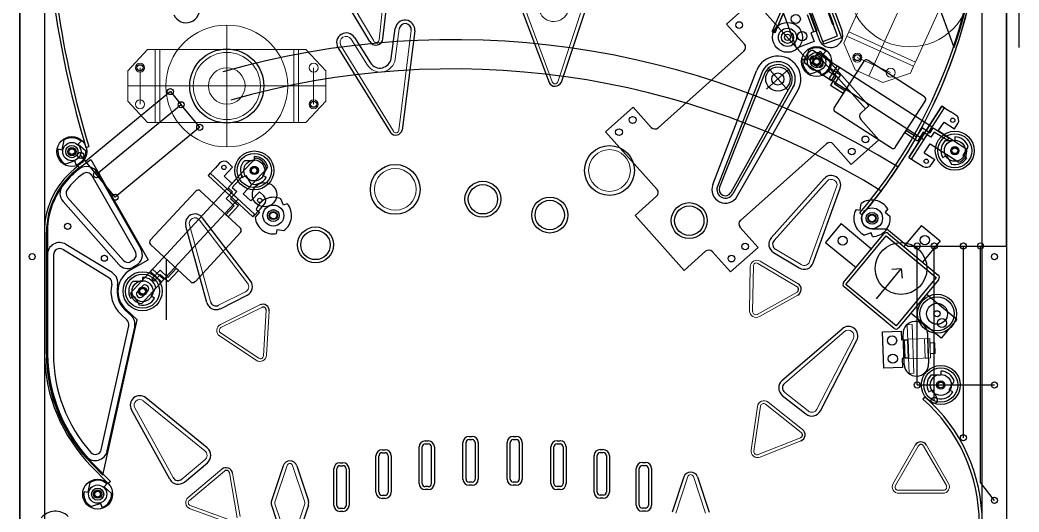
# Model space of a CAD drawing. Extents: x 0 to 20.5, y 0 to 46.
# Drawn here: x 0 to 20.5, y 15.76 to 25.85 of the extents above; entities that cross this region are included whole.
import ezdxf

# ---------------------------------------------------------------- set-up
doc = ezdxf.new("R2010")
doc.units = 0
doc.header["$LTSCALE"] = 4.25085
doc.header["$MEASUREMENT"] = 0
for name, color, linetype in [('1_250BIT_500DEP', 5, 'Continuous'), ('2_250BIT_250DEP', 3, 'Continuous'), ('3_250BIT_500TAB', 5, 'Continuous'), ('6_125BIT_500DEP', 5, 'Continuous'), ('8_250BIT_500OUTLINE', 5, 'Continuous'), ('Z0_BOTCOMP', 4, 'Continuous'), ('Z0_FLYWIRES', 47, 'Continuous'), ('Z0_RAMPS', 24, 'Continuous'), ('Z0_RUBBER', 2, 'Continuous'), ('Z0_SIDERAILS', 42, 'Continuous'), ('Z0_TOPCOMP', 6, 'Continuous'), ('Z0_WALLS', 42, 'Continuous'), ('Z0_WIREFORMS', 38, 'Continuous'), ('Z1_RAMPS_A', 24, 'Continuous'), ('Z1_RAMPS_B', 24, 'Continuous')]:
    doc.layers.add(name, color=color, linetype=linetype)

msp = doc.modelspace()

# ---------------------------------------------------------------- linework, layer by layer
at = {"layer": '1_250BIT_500DEP', "color": 5, "linetype": 'Continuous', "lineweight": 25}
for p, q in [((16.61, 26.329), (16.872, 25.627)), ((16.141, 26.155), (16.403, 25.452)), ((1.477, 22.661), (2.37, 21.099)), ((2.123, 20.922), (0.977, 22.215)), ((2.322, 20.928), (2.257, 20.886)), ((18.146, 18.788), (18.123, 19.413)), ((18.623, 19.432), (18.646, 18.807))]:
    msp.add_line(p, q, dxfattribs=at)
at = {"layer": '1_250BIT_500DEP', "color": 5, "linetype": 'Continuous', "lineweight": 5}
for p, q in [((15.478, 21.332), (16.564, 22.547)), ((16.206, 20.897), (16.76, 22.43)), ((4.67, 20.455), (3.682, 21.75)), ((3.91, 20.078), (3.477, 21.649)), ((15.506, 21.152), (16.034, 20.836)), ((4.077, 20.003), (4.629, 20.277)), ((15.69, 18.397), (16.924, 19.462)), ((16.356, 17.872), (17.104, 19.32)), ((15.694, 18.215), (16.177, 17.834)), ((3.144, 16.47), (2.356, 17.896)), ((3.794, 17.014), (2.531, 18.043)), ((3.323, 16.436), (3.795, 16.831))]:
    msp.add_line(p, q, dxfattribs=at)
for centre, radius in [((4.245, 24.5), 0.689), ((12.099, 22.767), 0.428), ((7.702, 22.379), 0.428), ((9.501, 22.177), 0.302), ((10.873, 21.853), 0.302), ((13.736, 21.738), 0.302), ((6.064, 21.24), 0.302)]:
    msp.add_circle(centre, radius, dxfattribs=at)
at = {"layer": '1_250BIT_500DEP', "color": 5, "linetype": 'Continuous', "lineweight": 25}
for centre, radius in [((15.555, 24.643), 0.25), ((5.019, 22.27), 0.25), ((9.501, 22.177), 0.302), ((10.873, 21.853), 0.302), ((13.736, 21.738), 0.302), ((6.064, 21.24), 0.302)]:
    msp.add_circle(centre, radius, dxfattribs=at)
for centre, radius, start, end in [((16.637, 25.539), 0.25, -159.5643, 20.4357), ((2.177, 21.5), 1.49, 126.3421, 144.2002), ((1.368, 22.599), 0.125, 29.7668, 126.3421), ((1.07, 22.298), 0.125, 144.2002, -138.4462), ((15.566, 21.253), 0.119, 138.207, -120.8373), ((2.217, 21.005), 0.125, -138.4462, -71.2869), ((2.262, 21.037), 0.125, -61.326, 29.7668), ((4.024, 20.109), 0.119, -164.5873, -63.6316), ((18.373, 19.422), 0.25, 2.1455, -177.8545), ((18.396, 18.798), 0.25, -177.8545, 2.1455), ((15.768, 18.308), 0.119, 130.7824, -128.2619), ((3.247, 16.527), 0.119, -151.0764, -50.1207)]:
    msp.add_arc(centre, radius, start, end, dxfattribs=at)
at = {"layer": '1_250BIT_500DEP', "color": 5, "linetype": 'Continuous', "lineweight": 5}
for centre, radius, start, end in [((16.651, 22.469), 0.117, -19.8819, 138.207), ((3.59, 21.68), 0.117, 37.3238, -164.5873), ((16.095, 20.938), 0.119, -120.8373, -19.8819), ((4.576, 20.383), 0.119, -63.6316, 37.3238), ((17, 19.373), 0.117, -27.3065, 130.7824), ((2.458, 17.952), 0.117, 50.8347, -151.0764), ((16.251, 17.927), 0.119, -128.2619, -27.3065), ((3.72, 16.922), 0.119, -50.1207, 50.8347)]:
    msp.add_arc(centre, radius, start, end, dxfattribs=at)
at = {"layer": '2_250BIT_250DEP', "color": 3, "linetype": 'Continuous', "lineweight": 25}
for p, q in [((10.142, 26.491), (10.858, 24.571)), ((11.754, 26.519), (11.106, 24.575)), ((7.178, 25.412), (6.791, 26.065)), ((7.45, 25.47), (7.533, 26.225)), ((7.616, 25.063), (7.701, 25.676)), ((8.102, 25.63), (7.844, 23.597)), ((6.864, 25.496), (7.194, 24.972)), ((6.526, 25.289), (7.601, 23.544)), ((1.585, 22.723), (2.479, 21.161)), ((15.419, 21.385), (16.505, 22.6)), ((16.28, 20.871), (16.834, 22.403)), ((2.03, 20.839), (0.883, 22.132)), ((4.733, 20.502), (3.745, 21.798)), ((3.834, 20.057), (3.401, 21.628)), ((1.891, 20.673), (0.943, 21.252)), ((0.563, 21.039), (0.563, 19.001)), ((15.465, 21.084), (15.994, 20.768)), ((2.386, 20.82), (2.313, 20.774)), ((4.112, 19.932), (4.664, 20.206)), ((2.16, 19.905), (2.279, 19.794)), ((1.79, 17.013), (2.354, 19.556)), ((15.639, 18.457), (16.872, 19.521)), ((16.426, 17.836), (17.174, 19.284)), ((3.844, 17.075), (2.581, 18.104)), ((15.645, 18.153), (16.129, 17.772)), ((3.074, 16.432), (2.286, 17.858)), ((9.217, 17.31), (9.28, 17.31)), ((10.122, 17.311), (10.184, 17.311)), ((7.431, 17.04), (7.493, 17.04)), ((8.192, 16.345), (8.192, 17.095)), ((8.317, 17.22), (8.38, 17.22)), ((8.505, 17.095), (8.505, 16.345)), ((9.092, 16.435), (9.092, 17.185)), ((9.405, 17.185), (9.405, 16.435)), ((9.997, 16.436), (9.997, 17.186)), ((10.309, 17.186), (10.309, 16.436)), ((10.897, 16.346), (10.897, 17.096)), ((11.022, 17.221), (11.084, 17.221)), ((11.209, 17.096), (11.209, 16.346)), ((11.909, 17.043), (11.971, 17.043)), ((7.306, 16.165), (7.306, 16.915)), ((7.618, 16.915), (7.618, 16.165)), ((11.784, 16.168), (11.784, 16.918)), ((12.096, 16.918), (12.096, 16.168)), ((3.374, 16.376), (3.846, 16.77)), ((5.401, 16.71), (5.16, 15.99)), ((5.679, 16.71), (5.919, 15.99)), ((6.442, 15.898), (6.442, 16.648)), ((6.567, 16.773), (6.629, 16.773)), ((6.754, 16.648), (6.754, 15.898)), ((12.648, 15.902), (12.648, 16.652)), ((12.773, 16.777), (12.836, 16.777)), ((12.961, 16.652), (12.961, 15.902)), ((13.625, 16.482), (13.384, 15.761)), ((13.903, 16.482), (14.143, 15.761)), ((8.38, 16.22), (8.317, 16.22)), ((9.28, 16.31), (9.217, 16.31)), ((10.184, 16.311), (10.122, 16.311)), ((11.084, 16.221), (11.022, 16.221)), ((7.493, 16.04), (7.431, 16.04)), ((11.971, 16.043), (11.909, 16.043)), ((5.16, 15.904), (5.401, 15.184)), ((5.919, 15.904), (5.679, 15.184)), ((6.629, 15.773), (6.567, 15.773)), ((12.836, 15.777), (12.773, 15.777))]:
    msp.add_line(p, q, dxfattribs=at)
at = {"layer": '2_250BIT_250DEP', "color": 3, "linetype": 'Continuous', "lineweight": 5}
for p, q in [((14.987, 20.794), (14.974, 19.89)), ((15.968, 20.444), (15.192, 20.908)), ((15.175, 19.77), (15.965, 20.21)), ((4.923, 20.009), (4.112, 19.607)), ((5.06, 18.977), (5.117, 19.879)), ((4.097, 19.374), (4.85, 18.873)), ((15.134, 17.927), (15.004, 17.032)), ((16.061, 17.453), (15.352, 18.013)), ((15.188, 16.887), (16.028, 17.222)), ((18.372, 17.131), (17.92, 16.348)), ((19.058, 16.348), (18.606, 17.131)), ((4.144, 16.639), (3.45, 16.059)), ((4.518, 15.668), (4.364, 16.558)), ((18.037, 16.145), (18.941, 16.146)), ((3.49, 15.829), (4.339, 15.518))]:
    msp.add_line(p, q, dxfattribs=at)
at = {"layer": '2_250BIT_250DEP', "color": 3, "linetype": 'Continuous', "lineweight": 25}
for centre, radius in [((4.245, 24.5), 0.76), ((12.099, 22.767), 0.511), ((7.702, 22.379), 0.511), ((9.501, 22.177), 0.369), ((10.873, 21.853), 0.369), ((13.736, 21.738), 0.369), ((6.064, 21.24), 0.369)]:
    msp.add_circle(centre, radius, dxfattribs=at)
for centre, radius, start, end in [((7.901, 25.649), 0.202, -5.2822, 172.08), ((8.09, 25.631), 0.012, -7.2375, -5.2822), ((6.697, 25.39), 0.198, 32.2835, -149.472), ((7.304, 25.486), 0.147, -149.3778, -6.2935), ((6.536, 25.295), 0.012, -149.4611, -148.3686), ((7.388, 25.099), 0.231, -146.8604, -8.7729), ((10.981, 24.633), 0.138, -152.3039, -25.5886), ((10.869, 24.575), 0.012, -159.5609, -152.401), ((11.095, 24.579), 0.012, -25.5886, -18.4298), ((7.709, 23.63), 0.138, -141.1116, -14.3963), ((7.832, 23.598), 0.012, -14.3963, -7.2375), ((7.611, 23.551), 0.012, -148.3686, -141.2087), ((2.177, 21.5), 1.615, 126.3421, 144.2002), ((1.368, 22.599), 0.25, 29.7668, 126.3421), ((16.651, 22.469), 0.195, -19.8819, 138.207), ((1.07, 22.298), 0.25, 144.2002, -138.4462), ((3.59, 21.68), 0.195, 37.3238, -164.5873), ((15.566, 21.253), 0.197, 138.207, -120.8373), ((0.813, 21.039), 0.25, 58.5503, 179.999), ((2.262, 21.037), 0.25, -60.2332, 29.7668), ((2.217, 21.005), 0.25, -138.4462, -67.2653), ((16.095, 20.938), 0.197, -120.8373, -19.8819), ((1.76, 20.459), 0.25, -12.6306, 58.5503), ((2.516, 20.29), 0.525, 167.3694, -132.7868), ((4.576, 20.383), 0.197, -63.6316, 37.3238), ((15.899, 20.328), 0.135, -60.8048, 59.0915), ((4.024, 20.109), 0.197, -164.5874, -63.6316), ((4.982, 19.888), 0.135, -3.5991, 116.2971), ((2.11, 19.61), 0.25, -12.4971, 47.2132), ((17, 19.373), 0.195, -27.3065, 130.7824), ((3.729, 19.001), 3.166, 180, -138.4656), ((15.768, 18.308), 0.197, 130.7824, -128.2619), ((2.458, 17.952), 0.195, 50.8347, -151.0764), ((16.251, 17.927), 0.197, -128.2619, -27.3065), ((15.978, 17.347), 0.135, -68.2294, 51.6669), ((9.217, 17.185), 0.125, 90, 180), ((9.28, 17.185), 0.125, 0, 90), ((10.122, 17.186), 0.125, 90, 180), ((10.184, 17.186), 0.125, 0, 90), ((3.72, 16.922), 0.197, -50.1207, 50.8347), ((7.431, 16.915), 0.125, 90, 180), ((7.493, 16.915), 0.125, 0, 90), ((8.317, 17.095), 0.125, 90, 180), ((8.38, 17.095), 0.125, 0, 90), ((11.022, 17.096), 0.125, 90, 180), ((11.084, 17.096), 0.125, 0, 90), ((11.909, 16.918), 0.125, 90, 180), ((11.971, 16.918), 0.125, 0, 90), ((18.489, 17.063), 0.135, 30.0548, 149.9511), ((1.546, 17.067), 0.25, -138.4656, -12.4971), ((4.23, 16.535), 0.135, 9.9118, 129.808), ((5.54, 16.664), 0.147, 18.4243, 161.5086), ((6.567, 16.648), 0.125, 90, 180), ((6.629, 16.648), 0.125, 0, 90), ((12.773, 16.652), 0.125, 90, 180), ((12.836, 16.652), 0.125, 0, 90), ((3.247, 16.527), 0.197, -151.0764, -50.1207), ((9.217, 16.435), 0.125, 180, -90), ((9.28, 16.435), 0.125, -90, 0), ((10.122, 16.436), 0.125, 180, -90), ((10.184, 16.436), 0.125, -90, 0), ((13.764, 16.435), 0.147, 18.4243, 161.5086), ((8.317, 16.345), 0.125, 180, -90), ((8.38, 16.345), 0.125, -90, 0), ((11.022, 16.346), 0.125, 180, -90), ((11.084, 16.346), 0.125, -90, 0), ((7.431, 16.165), 0.125, 180, -90), ((7.493, 16.165), 0.125, -90, 0), ((11.909, 16.168), 0.125, 180, -90), ((11.971, 16.168), 0.125, -90, 0), ((5.289, 15.947), 0.136, 161.5658, -161.5659), ((5.79, 15.947), 0.136, -18.4341, 18.4357), ((6.567, 15.898), 0.125, 180, -90), ((6.629, 15.898), 0.125, -90, 0), ((12.773, 15.902), 0.125, 180, -90), ((12.836, 15.902), 0.125, -90, 0)]:
    msp.add_arc(centre, radius, start, end, dxfattribs=at)
at = {"layer": '2_250BIT_250DEP', "color": 3, "linetype": 'Continuous', "lineweight": 5}
for centre, major_axis, start_param, end_param in [((15.123, 20.792), (-0.116, 0.069), 4.712389, 6.807358), ((15.109, 19.888), (-0.135, 0.002), 0, 2.094108), ((4.172, 19.486), (-0.121, -0.06), 4.712389, 6.807358), ((4.925, 18.986), (-0.075, -0.112), 0, 2.094108), ((15.268, 17.908), (-0.106, 0.084), 4.712389, 6.807358), ((15.138, 17.013), (-0.134, 0.019), 0, 2.094108), ((18.037, 16.28), (-0.068, -0.117), 4.712389, 6.807358), ((18.941, 16.281), (0, -0.135), 0, 2.094108), ((3.536, 15.956), (-0.104, -0.087), 4.712389, 6.807358)]:
    msp.add_ellipse(centre, major_axis=major_axis, ratio=1, start_param=start_param, end_param=end_param, dxfattribs=at)
at = {"layer": '3_250BIT_500TAB', "color": 5, "linetype": 'Continuous', "lineweight": 25}
for p, q in [((16.904, 20.468), (17.73, 21.465)), ((17.818, 21.474), (18.846, 20.622)), ((1.825, 20.566), (0.878, 21.146)), ((0.688, 21.039), (0.688, 19.001)), ((18.855, 20.534), (18.029, 19.537)), ((17.941, 19.528), (16.912, 20.38)), ((2.075, 19.813), (2.195, 19.702)), ((1.668, 17.04), (2.232, 19.583))]:
    msp.add_line(p, q, dxfattribs=at)
for centre, radius, start, end in [((17.778, 21.426), 0.0625, 50.3648, 140.3648), ((0.813, 21.039), 0.125, 58.5503, 179.999), ((1.76, 20.459), 0.125, -12.6306, 58.5503), ((18.806, 20.574), 0.0625, -39.6352, 50.3648), ((2.516, 20.29), 0.65, 167.3694, -132.7868), ((16.952, 20.428), 0.0625, 140.3648, -129.6352), ((2.11, 19.61), 0.125, -12.4971, 47.2132), ((17.98, 19.577), 0.0625, -129.6352, -39.6352), ((3.729, 19.001), 3.041, 180, -138.4656), ((1.546, 17.067), 0.125, -138.4656, -12.4971)]:
    msp.add_arc(centre, radius, start, end, dxfattribs=at)
at = {"layer": '6_125BIT_500DEP', "color": 5, "linetype": 'Continuous', "lineweight": 5}
for p, q in [((10.21, 26.52), (10.924, 24.584)), ((11.685, 26.545), (11.039, 24.586)), ((7.26, 25.423), (6.857, 26.104)), ((7.37, 25.447), (7.456, 26.234)), ((7.7, 25.053), (7.785, 25.674)), ((8.029, 25.642), (7.776, 23.595)), ((6.797, 25.46), (7.13, 24.93)), ((6.588, 25.331), (7.663, 23.571)), ((15.051, 20.809), (15.037, 19.872)), ((15.95, 20.381), (15.145, 20.862)), ((15.13, 19.816), (15.948, 20.273)), ((4.965, 19.959), (4.125, 19.544)), ((4.996, 18.964), (5.055, 19.899)), ((4.118, 19.435), (4.899, 18.916)), ((15.199, 17.934), (15.064, 17.006)), ((16.035, 17.393), (15.299, 17.974)), ((15.149, 16.939), (16.02, 17.286)), ((18.435, 17.114), (17.966, 16.302)), ((19.012, 16.302), (18.543, 17.114)), ((5.484, 16.716), (5.233, 15.966)), ((5.596, 16.716), (5.846, 15.966)), ((4.197, 16.601), (3.477, 16)), ((4.459, 15.641), (4.299, 16.564)), ((13.708, 16.488), (13.457, 15.737)), ((13.82, 16.488), (14.07, 15.737)), ((18.021, 16.208), (18.958, 16.209)), ((3.496, 15.894), (4.376, 15.571)), ((5.233, 15.928), (5.484, 15.178)), ((5.846, 15.928), (5.596, 15.178))]:
    msp.add_line(p, q, dxfattribs=at)
at = {"layer": '6_125BIT_500DEP', "color": 5, "linetype": 'Continuous', "lineweight": 25}
for p, q in [((9.217, 17.248), (9.28, 17.248)), ((10.122, 17.248), (10.184, 17.248)), ((8.255, 16.345), (8.255, 17.095)), ((8.317, 17.157), (8.38, 17.157)), ((8.442, 17.095), (8.442, 16.345)), ((9.155, 16.435), (9.155, 17.185)), ((9.342, 17.185), (9.342, 16.435)), ((10.059, 16.436), (10.059, 17.186)), ((10.247, 17.186), (10.247, 16.436)), ((10.959, 16.346), (10.959, 17.096)), ((11.022, 17.159), (11.084, 17.159)), ((11.147, 17.096), (11.147, 16.346)), ((7.368, 16.165), (7.368, 16.915)), ((7.431, 16.978), (7.493, 16.978)), ((7.556, 16.915), (7.556, 16.165)), ((11.846, 16.168), (11.846, 16.918)), ((11.909, 16.981), (11.971, 16.981)), ((12.034, 16.918), (12.034, 16.168)), ((6.504, 15.898), (6.504, 16.648)), ((6.567, 16.711), (6.629, 16.711)), ((6.692, 16.648), (6.692, 15.898)), ((12.711, 15.902), (12.711, 16.652)), ((12.773, 16.715), (12.836, 16.715)), ((12.898, 16.652), (12.898, 15.902)), ((8.38, 16.282), (8.317, 16.282)), ((9.28, 16.373), (9.217, 16.373)), ((10.184, 16.373), (10.122, 16.373)), ((11.084, 16.284), (11.022, 16.284)), ((7.493, 16.103), (7.431, 16.103)), ((11.971, 16.106), (11.909, 16.106)), ((6.629, 15.836), (6.567, 15.836)), ((12.836, 15.84), (12.773, 15.84))]:
    msp.add_line(p, q, dxfattribs=at)
for centre, radius in [((15.752, 25.498), 0.0625), ((16.349, 25), 0.0825), ((17.185, 25.083), 0.0625), ((2.464, 24.875), 0.0625), ((6.027, 24.125), 0.0625), ((1.065, 23.154), 0.0825), ((19.186, 23.172), 0.0825), ((4.809, 22.767), 0.0825), ((5.2, 21.842), 0.122), ((17.487, 21.786), 0.122), ((0.978, 21.621), 0.0625), ((0.25, 21), 0.0625), ((1.734, 20.967), 0.0625), ((20, 21), 0.0625), ((2.516, 20.29), 0.0825), ((18.821, 19.828), 0.0625), ((18.898, 18.367), 0.0825), ((19.363, 17.285), 0.0625), ((1.594, 16.128), 0.0825)]:
    msp.add_circle(centre, radius, dxfattribs=at)
at = {"layer": '6_125BIT_500DEP', "color": 5, "linetype": 'Continuous', "lineweight": 5}
for centre, radius, start, end in [((10.955, 26.132), 0.31, -159.0206, -18.969), ((6.693, 25.395), 0.123, 32.1718, -148.5678), ((7.311, 25.453), 0.059, -149.3663, -6.2363), ((7.393, 25.095), 0.31, -147.8283, -7.7767), ((10.981, 24.605), 0.061, -159.7602, -18.2295), ((7.715, 23.602), 0.061, -148.5678, -7.0371), ((5.54, 16.698), 0.059, 18.4357, 161.5658), ((13.764, 16.469), 0.059, 18.4357, 161.5658)]:
    msp.add_arc(centre, radius, start, end, dxfattribs=at)
at = {"layer": '6_125BIT_500DEP', "color": 5, "linetype": 'Continuous', "lineweight": 25}
for centre, radius, start, end in [((7.907, 25.657), 0.123, -7.0372, 172.2233), ((15.918, 20.327), 0.0625, -60.8485, 59.135), ((4.993, 19.903), 0.0625, -3.6428, 116.3407), ((9.217, 17.185), 0.0625, 90, 180), ((9.28, 17.185), 0.0625, 0, 90), ((10.122, 17.186), 0.0625, 90, 180), ((10.184, 17.186), 0.0625, 0, 90), ((15.997, 17.344), 0.0625, -68.2731, 51.7104), ((8.317, 17.095), 0.0625, 90, 180), ((8.38, 17.095), 0.0625, 0, 90), ((11.022, 17.096), 0.0625, 90, 180), ((11.084, 17.096), 0.0625, 0, 90), ((18.489, 17.083), 0.0625, 30.0111, 149.9947), ((7.431, 16.915), 0.0625, 90, 180), ((7.493, 16.915), 0.0625, 0, 90), ((11.909, 16.918), 0.0625, 90, 180), ((11.971, 16.918), 0.0625, 0, 90), ((4.237, 16.553), 0.0625, 9.8681, 129.8516), ((6.567, 16.648), 0.0625, 90, 180), ((6.629, 16.648), 0.0625, 0, 90), ((12.773, 16.652), 0.0625, 90, 180), ((12.836, 16.652), 0.0625, 0, 90), ((9.217, 16.435), 0.0625, 180, -90), ((9.28, 16.435), 0.0625, -90, 0), ((10.122, 16.436), 0.0625, 180, -90), ((10.184, 16.436), 0.0625, -90, 0), ((8.317, 16.345), 0.0625, 180, -90), ((8.38, 16.345), 0.0625, -90, 0), ((11.022, 16.346), 0.0625, 180, -90), ((11.084, 16.346), 0.0625, -90, 0), ((7.431, 16.165), 0.0625, 180, -90), ((7.493, 16.165), 0.0625, -90, 0), ((11.909, 16.168), 0.0625, 180, -90), ((11.971, 16.168), 0.0625, -90, 0), ((6.567, 15.898), 0.0625, 180, -90), ((6.629, 15.898), 0.0625, -90, 0), ((12.773, 15.902), 0.0625, 180, -90), ((12.836, 15.902), 0.0625, -90, 0)]:
    msp.add_arc(centre, radius, start, end, dxfattribs=at)
at = {"layer": '6_125BIT_500DEP', "color": 5, "linetype": 'Continuous', "lineweight": 5}
for centre, major_axis, start_param, end_param in [((15.113, 20.808), (-0.0536, 0.0321), 4.712389, 6.807358), ((15.1, 19.871), (-0.0625, 0.0009), 0, 2.094083), ((4.153, 19.487), (-0.056, -0.0277), 4.712389, 6.807358), ((4.934, 18.968), (-0.0346, -0.052), 0, 2.094083), ((15.261, 17.925), (-0.0491, 0.0387), 4.712389, 6.807358), ((15.126, 16.997), (-0.0619, 0.009), 0, 2.094083), ((18.021, 16.271), (-0.0313, -0.0541), 4.712389, 6.807358), ((18.958, 16.271), (0, -0.0625), 0, 2.094083), ((3.517, 15.952), (-0.048, -0.04), 4.712389, 6.807358)]:
    msp.add_ellipse(centre, major_axis=major_axis, ratio=1, start_param=start_param, end_param=end_param, dxfattribs=at)
at = {"layer": '6_125BIT_500DEP', "color": 5, "linetype": 'Continuous', "lineweight": 5, "extrusion": (0, 0, -1)}
for centre, major_axis, start_param, end_param in [((5.289, 15.947), (-0.056, -0.0187), 0, 0.643499), ((5.79, 15.947), (0.0187, -0.056), 4.712389, 5.355888)]:
    msp.add_ellipse(centre, major_axis=major_axis, ratio=1, start_param=start_param, end_param=end_param, dxfattribs=at)
at = {"layer": '8_250BIT_500OUTLINE', "color": 5, "linetype": 'Continuous', "lineweight": 25}
for p, q in [((0, 46), (0, 3.602)), ((20.25, 46), (20.25, 4.165))]:
    msp.add_line(p, q, dxfattribs=at)
at = {"layer": 'Z0_BOTCOMP', "color": 4, "linetype": 'Continuous', "lineweight": 5}
for p, q in [((18.144, 28.113), (17.011, 25.608)), ((18.866, 27.89), (17.656, 25.213)), ((18.378, 24.99), (19.511, 27.495)), ((15.062, 26.273), (14.498, 25.77)), ((16.124, 25.08), (15.062, 26.273)), ((4.245, 23.25), (4.245, 25.75)), ((14.498, 25.77), (14.867, 25.355)), ((16.908, 25.38), (16.972, 25.522)), ((16.972, 25.522), (17.011, 25.608)), ((18.339, 24.904), (16.972, 25.522)), ((17.011, 25.608), (18.378, 24.99)), ((17.011, 25.608), (18.378, 24.99)), ((2.214, 24.812), (2.62, 25.25)), ((2.62, 25.25), (2.777, 25.25)), ((2.777, 23.75), (2.777, 25.25)), ((2.777, 25.25), (2.87, 25.25)), ((2.87, 25.25), (2.87, 23.75)), ((2.87, 25.25), (2.87, 23.75)), ((5.62, 25.25), (2.87, 25.25)), ((5.62, 23.75), (5.62, 25.25)), ((5.62, 25.25), (5.62, 23.75)), ((5.714, 25.25), (5.62, 25.25)), ((5.714, 25.25), (5.87, 25.25)), ((5.714, 23.75), (5.714, 25.25)), ((6.277, 24.812), (5.87, 25.25)), ((17.139, 24.83), (16.908, 25.38)), ((14.859, 25.214), (13.095, 23.643)), ((16.422, 25.212), (16.265, 25.072)), ((17.351, 24.029), (16.352, 25.15)), ((17.42, 24.091), (16.422, 25.212)), ((17.869, 24.774), (17.185, 25.083)), ((17.656, 25.213), (17.424, 24.701)), ((17.656, 25.213), (17.527, 24.929)), ((2.214, 24.188), (2.214, 24.812)), ((2.464, 24.125), (2.464, 24.875)), ((6.027, 24.125), (6.027, 24.875)), ((6.277, 24.188), (6.277, 24.812)), ((15.788, 24.851), (15.321, 24.435)), ((15.347, 24.876), (15.763, 24.409)), ((17.709, 24.572), (17.139, 24.83)), ((18.275, 24.762), (18.339, 24.904)), ((18.378, 24.99), (18.339, 24.904)), ((18.275, 24.762), (17.709, 24.572)), ((2.777, 24.5), (2.214, 24.5)), ((2.777, 24.5), (2.464, 24.5)), ((5.714, 24.5), (2.777, 24.5)), ((5.714, 24.5), (6.277, 24.5)), ((6.027, 24.5), (5.714, 24.5)), ((2.62, 23.75), (2.214, 24.188)), ((5.87, 23.75), (6.277, 24.188)), ((12.019, 23.563), (12.584, 24.066)), ((12.953, 23.651), (12.584, 24.066)), ((17.263, 23.951), (17.42, 24.091)), ((17.625, 23.395), (17.255, 23.81)), ((2.62, 23.75), (2.777, 23.75)), ((2.87, 23.75), (2.777, 23.75)), ((2.87, 23.75), (5.62, 23.75)), ((5.62, 23.75), (5.714, 23.75)), ((5.714, 23.75), (5.87, 23.75)), ((12.019, 23.563), (13.075, 22.379)), ((17.625, 23.395), (17.06, 22.892)), ((16.55, 23.315), (14.785, 21.744)), ((16.691, 23.307), (17.06, 22.892)), ((12.625, 21.845), (13.066, 22.237)), ((13.63, 20.716), (12.625, 21.845)), ((15.147, 21.188), (14.777, 21.603)), ((15.147, 21.188), (14.582, 20.686)), ((14.072, 21.109), (13.63, 20.716)), ((14.213, 21.1), (14.582, 20.686))]:
    msp.add_line(p, q, dxfattribs=at)
at = {"layer": 'Z0_BOTCOMP', "color": 4, "linetype": 'Continuous', "lineweight": 25}
for p, q in [((15.938, 25.279), (15.676, 25.982)), ((16.291, 25.611), (16.16, 25.962)), ((16.224, 25.986), (16.355, 25.634)), ((16.355, 25.634), (16.224, 25.986)), ((16.355, 25.634), (16.233, 25.589)), ((16.355, 25.634), (16.291, 25.611)), ((16.233, 25.589), (16.299, 25.413)), ((16.299, 25.413), (15.938, 25.279)), ((16.153, 25.04), (16.193, 25.239)), ((16.07, 25.057), (16.153, 25.04)), ((16.538, 25.214), (16.481, 25.15)), ((16.481, 25.15), (16.634, 25.016)), ((16.413, 24.81), (16.22, 24.746)), ((16.44, 24.73), (16.413, 24.81)), ((0.869, 23.193), (0.909, 23.392)), ((19.186, 23.457), (19.186, 23.372)), ((0.786, 23.21), (0.869, 23.193)), ((1.254, 23.367), (1.197, 23.304)), ((1.197, 23.304), (1.35, 23.169)), ((19.186, 23.372), (18.983, 23.372)), ((19.36, 23.072), (19.461, 23.248)), ((4.809, 22.967), (4.606, 22.967)), ((4.809, 23.052), (4.809, 22.967)), ((18.94, 23.03), (19.013, 23.072)), ((19.013, 23.072), (19.115, 22.897)), ((19.433, 23.03), (19.36, 23.072)), ((1.129, 22.964), (0.936, 22.899)), ((1.156, 22.883), (1.129, 22.964)), ((4.982, 22.667), (5.084, 22.843)), ((4.562, 22.624), (4.636, 22.667)), ((4.636, 22.667), (4.737, 22.491)), ((5.056, 22.624), (4.982, 22.667)), ((5.407, 22.054), (5.356, 22.183)), ((4.847, 21.968), (4.913, 21.915)), ((5.486, 22.085), (5.407, 22.054)), ((17.159, 21.967), (17.243, 21.952)), ((17.243, 21.952), (17.267, 22.089)), ((17.808, 21.98), (17.754, 21.914)), ((4.913, 21.915), (4.827, 21.806)), ((17.754, 21.914), (17.86, 21.825)), ((5.267, 21.473), (5.28, 21.557)), ((5.28, 21.557), (5.417, 21.537)), ((16.851, 21.678), (16.532, 21.292)), ((16.851, 21.678), (17.485, 21.152)), ((18.499, 21.641), (18.14, 21.207)), ((18.499, 21.641), (18.884, 21.322)), ((16.952, 20.428), (17.778, 21.426)), ((17.466, 21.491), (17.335, 21.443)), ((17.495, 21.411), (17.466, 21.491)), ((17.778, 21.426), (18.806, 20.574)), ((16.532, 21.292), (17.158, 20.774)), ((18.884, 21.322), (18.525, 20.888)), ((17.576, 20.135), (18.087, 20.752)), ((18.087, 20.752), (17.895, 20.734)), ((18.087, 20.752), (18.105, 20.56)), ((2.516, 20.575), (2.516, 20.49)), ((18.806, 20.574), (17.98, 19.577)), ((18.806, 20.574), (18.806, 20.574)), ((2.516, 20.49), (2.313, 20.49)), ((2.69, 20.19), (2.791, 20.366)), ((16.952, 20.428), (16.952, 20.428)), ((17.98, 19.577), (16.952, 20.428)), ((2.27, 20.148), (2.343, 20.19)), ((2.343, 20.19), (2.445, 20.014)), ((2.763, 20.148), (2.69, 20.19)), ((19.227, 19.71), (18.601, 20.228)), ((18.908, 19.325), (18.282, 19.843)), ((19.227, 19.71), (18.908, 19.325)), ((17.98, 19.577), (17.98, 19.577)), ((17.7, 19.459), (18.085, 19.474)), ((17.728, 18.71), (17.7, 19.459)), ((18.085, 19.474), (18.092, 19.286)), ((18.221, 19.291), (18.092, 19.286)), ((18.153, 19.289), (18.221, 19.291)), ((18.168, 18.914), (18.153, 19.289)), ((18.221, 19.291), (18.235, 18.917)), ((18.235, 18.917), (18.221, 19.291)), ((18.235, 18.917), (18.106, 18.912)), ((18.106, 18.912), (18.113, 18.724)), ((18.235, 18.917), (18.168, 18.914)), ((18.113, 18.724), (17.728, 18.71)), ((18.898, 18.567), (18.695, 18.567)), ((18.898, 18.652), (18.898, 18.567)), ((18.651, 18.225), (18.725, 18.267)), ((18.725, 18.267), (18.826, 18.091)), ((19.071, 18.267), (19.173, 18.443)), ((19.145, 18.225), (19.071, 18.267)), ((1.398, 16.167), (1.438, 16.366)), ((1.782, 16.341), (1.726, 16.278)), ((1.726, 16.278), (1.878, 16.143)), ((1.314, 16.184), (1.398, 16.167)), ((1.657, 15.938), (1.465, 15.873)), ((1.684, 15.857), (1.657, 15.938))]:
    msp.add_line(p, q, dxfattribs=at)
at = {"layer": 'Z0_BOTCOMP', "color": 4, "linetype": 'Continuous', "lineweight": 5}
for centre, radius in [((18.261, 26.552), 1.25), ((4.245, 24.5), 1.25), ((17.185, 25.083), 0.0938), ((2.464, 24.875), 0.0938), ((4.245, 24.5), 0.375), ((6.027, 24.875), 0.0938), ((17.869, 24.774), 0.0938), ((2.464, 24.125), 0.0938), ((6.027, 24.125), 0.0938)]:
    msp.add_circle(centre, radius, dxfattribs=at)
at = {"layer": 'Z0_BOTCOMP', "color": 4, "linetype": 'Continuous', "lineweight": 25}
for centre, radius in [((15.922, 25.873), 0.0938), ((14.76, 25.75), 0.069), ((16.053, 25.522), 0.0938), ((16.349, 25), 0.085), ((16.349, 25), 0.059), ((12.574, 23.803), 0.069), ((12.294, 23.553), 0.069), ((17.351, 23.405), 0.069), ((1.065, 23.154), 0.085), ((1.065, 23.154), 0.059), ((17.07, 23.156), 0.069), ((19.186, 23.172), 0.085), ((19.186, 23.172), 0.059), ((4.809, 22.767), 0.085), ((4.809, 22.767), 0.059), ((5.2, 21.842), 0.121), ((5.2, 21.842), 0.0835), ((17.487, 21.786), 0.121), ((17.487, 21.786), 0.0835), ((16.884, 21.326), 0.0938), ((17.778, 21.426), 0), ((18.571, 21.337), 0.0938), ((14.884, 21.209), 0.069), ((18.083, 20.756), 0.531), ((14.604, 20.959), 0.069), ((2.516, 20.29), 0.085), ((2.516, 20.29), 0.059), ((18.923, 19.637), 0.0938), ((17.899, 19.279), 0.0938), ((17.913, 18.905), 0.0938), ((18.898, 18.367), 0.085), ((18.898, 18.367), 0.059), ((1.594, 16.128), 0.085), ((1.594, 16.128), 0.059)]:
    msp.add_circle(centre, radius, dxfattribs=at)
for centre, radius, start, end in [((14.792, 25.289), 0.1, -48.3152, 41.6848), ((16.349, 25), 0.285, 48.5559, 123.1238), ((16.349, 25), 0.285, 168.5559, -116.8762), ((16.198, 25.147), 0.1, -138.3152, -48.3152), ((16.349, 25), 0.285, -71.4441, 3.1238), ((17.33, 23.876), 0.1, 131.6848, -138.3152), ((13.028, 23.718), 0.1, -138.3152, -48.3152), ((1.065, 23.154), 0.285, 48.5559, 123.1238), ((19.186, 23.172), 0.285, 15.4321, 90), ((1.065, 23.154), 0.285, 168.5559, -116.8762), ((1.065, 23.154), 0.285, -71.4441, 3.1238), ((16.616, 23.241), 0.1, 41.6848, 131.6848), ((19.186, 23.172), 0.285, 135.4321, -150), ((4.809, 22.767), 0.285, 135.4321, -150), ((4.809, 22.767), 0.285, 15.4321, 90), ((19.186, 23.172), 0.285, -104.5679, -30), ((4.809, 22.767), 0.285, -104.5679, -30), ((13, 22.312), 0.1, -48.3152, 41.6848), ((5.2, 21.842), 0.375, 65.4708, 160.3584), ((17.487, 21.786), 0.375, 31.1354, 126.023), ((5.2, 21.842), 0.375, -54.5292, 40.3584), ((17.487, 21.786), 0.375, 151.1354, -113.977), ((5.2, 21.842), 0.375, -174.5292, -79.6416), ((14.852, 21.67), 0.1, 131.6848, -138.3152), ((17.487, 21.786), 0.375, -88.8646, 6.023), ((14.138, 21.034), 0.1, 41.6848, 131.6848), ((2.516, 20.29), 0.285, 15.4321, 90), ((2.516, 20.29), 0.285, 135.4321, -150), ((2.516, 20.29), 0.285, -104.5679, -30), ((18.898, 18.367), 0.285, 135.4321, -150), ((18.898, 18.367), 0.285, 15.4321, 90), ((18.898, 18.367), 0.285, -104.5679, -30), ((1.594, 16.128), 0.285, 48.5559, 123.1238), ((1.594, 16.128), 0.285, 168.5559, -116.8762), ((1.594, 16.128), 0.285, -71.4441, 3.1238), ((0.729, 15.403), 0.375, 45.977, 140.8646)]:
    msp.add_arc(centre, radius, start, end, dxfattribs=at)
at = {"layer": 'Z0_FLYWIRES', "color": 47, "linetype": 'Continuous', "lineweight": 25}
for p, q in [((3.086, 24.386), (1.347, 22.952)), ((3.086, 24.386), (3.308, 24.116)), ((3.308, 24.116), (1.57, 22.682)), ((3.69, 23.653), (3.308, 24.116)), ((3.69, 23.653), (1.952, 22.219)), ((1.57, 22.682), (1.246, 23.076)), ((1.952, 22.219), (1.57, 22.682)), ((18.413, 18.367), (18.413, 21.217)), ((18.763, 18.053), (18.763, 21.217)), ((19.363, 17.285), (19.363, 21.217)), ((19.713, 16.366), (19.713, 21.217)), ((18.413, 18.367), (20, 18.367)), ((20, 16), (19.713, 16.366))]:
    msp.add_line(p, q, dxfattribs=at)
for centre in [(3.086, 24.386), (3.308, 24.116), (3.69, 23.653), (1.246, 23.076), (1.57, 22.682), (1.952, 22.219), (18.413, 21.217), (18.763, 21.217), (19.363, 21.217), (19.713, 21.217), (18.413, 18.367), (20, 18.367), (18.763, 18.053), (19.363, 17.285), (20, 16)]:
    msp.add_circle(centre, 0.0625, dxfattribs=at)
for radius in [17.254, 16.654]:
    msp.add_arc((8.892, 8.196), radius, 58.1235, 105.9078, dxfattribs=at)
at = {"layer": 'Z0_RAMPS', "color": 24, "linetype": 'Continuous', "lineweight": 25}
for p, q in [((20.25, 21.217), (20.25, 26.75)), ((17.487, 21.571), (17.793, 21.571)), ((17.793, 21.571), (18.22, 21.217)), ((18.22, 21.217), (20.25, 21.217))]:
    msp.add_line(p, q, dxfattribs=at)
for centre, radius, start, end in [((9.359, 28.585), 10.397, -31.5446, -10.1636), ((9.359, 28.585), 10.397, -40.3407, -31.5446), ((17.487, 21.786), 0.215, 161.3928, -90)]:
    msp.add_arc(centre, radius, start, end, dxfattribs=at)
at = {"layer": 'Z0_RUBBER', "color": 2, "linetype": 'Continuous', "lineweight": 25}
for centre, radius in [((15.752, 25.498), 0.307), ((15.752, 25.498), 0.125), ((16.349, 25), 0.307), ((16.349, 25), 0.125), ((1.065, 23.154), 0.307), ((19.186, 23.172), 0.4), ((19.186, 23.172), 0.215), ((1.065, 23.154), 0.125), ((4.809, 22.767), 0.4), ((4.809, 22.767), 0.215), ((5.2, 21.842), 0.215), ((17.487, 21.786), 0.215), ((5.2, 21.842), 0.07), ((17.487, 21.786), 0.07), ((2.516, 20.29), 0.4), ((2.516, 20.29), 0.215), ((18.821, 19.828), 0.4), ((18.821, 19.828), 0.215), ((18.898, 18.367), 0.4), ((18.898, 18.367), 0.215), ((1.594, 16.128), 0.307), ((1.594, 16.128), 0.125)]:
    msp.add_circle(centre, radius, dxfattribs=at)
at = {"layer": 'Z0_SIDERAILS', "color": 42, "linetype": 'Continuous', "lineweight": 25}
for p, q in [((0, 3.602), (0, 41.5)), ((0.5, 41.5), (0.5, 3.602)), ((19.75, 4.8), (19.75, 41.5)), ((20.25, 41.5), (20.25, 4.8))]:
    msp.add_line(p, q, dxfattribs=at)
at = {"layer": 'Z0_TOPCOMP', "color": 6, "linetype": 'Continuous', "lineweight": 25}
for p, q in [((16.5, 25.355), (16.151, 26.292)), ((16.781, 25.526), (16.476, 26.346)), ((16.513, 26.427), (16.862, 25.49)), ((16.683, 25.756), (16.552, 26.108)), ((16.563, 26.112), (16.694, 25.761)), ((16.694, 25.761), (16.683, 25.756)), ((16.478, 25.413), (16.781, 25.526)), ((16.862, 25.49), (16.5, 25.355)), ((16.27, 25.237), (16.828, 24.878)), ((16.327, 25.104), (16.453, 25.022)), ((18.562, 24.281), (17.406, 25.025)), ((14.217, 22.477), (15.115, 24.812)), ((16.1, 24.974), (16.658, 24.615)), ((16.245, 24.978), (16.371, 24.896)), ((16.629, 24.857), (16.595, 24.805)), ((16.606, 24.649), (16.775, 24.911)), ((16.839, 24.722), (16.629, 24.857)), ((16.658, 24.615), (16.828, 24.878)), ((17.32, 25.007), (16.711, 24.061)), ((16.775, 24.911), (18.719, 23.659)), ((15.222, 24.771), (14.313, 22.44)), ((15.279, 24.748), (14.358, 22.422)), ((16.595, 24.805), (16.752, 24.703)), ((18.55, 23.396), (16.606, 24.649)), ((16.752, 24.703), (16.634, 24.519)), ((16.72, 24.538), (16.839, 24.722)), ((15.81, 24.496), (14.589, 22.313)), ((15.864, 24.466), (14.631, 22.289)), ((14.72, 22.238), (15.963, 24.409)), ((16.634, 24.519), (16.897, 24.35)), ((16.931, 24.402), (16.72, 24.538)), ((16.897, 24.35), (16.931, 24.402)), ((17.972, 23.249), (18.581, 24.194)), ((18.921, 24.087), (18.244, 23.036)), ((18.244, 23.036), (18.921, 24.087)), ((18.296, 23.002), (18.973, 24.053)), ((18.973, 24.053), (18.921, 24.087)), ((18.921, 24.087), (19.104, 23.969)), ((16.729, 23.974), (17.885, 23.23)), ((19.21, 23.901), (19.104, 23.969)), ((18.158, 23.538), (18.192, 23.59)), ((18.192, 23.59), (18.402, 23.455)), ((18.402, 23.455), (18.52, 23.639)), ((18.52, 23.639), (18.678, 23.537)), ((18.55, 23.396), (18.719, 23.659)), ((18.678, 23.537), (18.745, 23.642)), ((18.745, 23.642), (19.061, 23.439)), ((18.846, 23.577), (18.965, 23.761)), ((18.965, 23.761), (19.179, 23.623)), ((19.179, 23.623), (19.247, 23.728)), ((18.42, 23.368), (18.158, 23.538)), ((18.539, 23.552), (18.42, 23.368)), ((18.697, 23.451), (18.539, 23.552)), ((18.764, 23.556), (18.697, 23.451)), ((19.027, 23.387), (18.764, 23.556)), ((19.435, 23.198), (18.846, 23.577)), ((19.061, 23.439), (19.027, 23.387)), ((18.559, 23.131), (18.677, 23.314)), ((18.677, 23.314), (19.266, 22.935)), ((4.827, 23.016), (4.351, 22.502)), ((18.244, 23.036), (18.296, 23.002)), ((18.244, 23.036), (18.428, 22.918)), ((18.559, 23.131), (18.773, 22.993)), ((18.705, 22.887), (18.773, 22.993)), ((3.862, 22.664), (4.011, 22.824)), ((4.095, 22.916), (4.011, 22.824)), ((4.191, 22.651), (4.364, 22.838)), ((4.364, 22.838), (4.272, 22.923)), ((4.581, 22.29), (5.056, 22.804)), ((18.428, 22.918), (18.533, 22.85)), ((3.904, 22.71), (3.862, 22.664)), ((3.862, 22.664), (4.779, 21.815)), ((4.779, 21.815), (3.862, 22.664)), ((4.822, 21.861), (3.904, 22.71)), ((4.351, 22.502), (4.191, 22.651)), ((4.27, 22.414), (4.524, 22.69)), ((4.57, 22.647), (4.358, 22.418)), ((4.524, 22.69), (4.57, 22.647)), ((2.678, 20.694), (4.248, 22.391)), ((4.478, 22.179), (4.248, 22.391)), ((4.361, 22.329), (4.27, 22.414)), ((4.358, 22.418), (4.45, 22.333)), ((3.609, 22.345), (2.675, 21.335)), ((4.478, 22.179), (2.907, 20.482)), ((4.523, 21.584), (3.697, 22.348)), ((4.234, 22.192), (4.361, 22.329)), ((4.395, 22.043), (4.234, 22.192)), ((4.45, 22.333), (4.322, 22.195)), ((4.322, 22.195), (4.483, 22.047)), ((4.741, 22.142), (4.581, 22.29)), ((4.741, 22.142), (4.914, 22.329)), ((5.006, 22.244), (4.914, 22.329)), ((4.225, 21.86), (4.395, 22.043)), ((4.483, 22.047), (4.271, 21.817)), ((4.779, 21.815), (4.928, 21.975)), ((4.928, 21.975), (5.013, 22.067)), ((4.271, 21.817), (4.225, 21.86)), ((4.779, 21.815), (4.822, 21.861)), ((3.592, 20.486), (4.526, 21.495)), ((2.678, 21.247), (3.504, 20.483)), ((2.269, 20.253), (2.72, 20.74)), ((2.875, 20.724), (2.706, 20.541)), ((2.949, 20.528), (2.72, 20.74)), ((3.036, 20.575), (2.875, 20.724)), ((3.206, 20.759), (3.036, 20.575)), ((3.039, 20.487), (3.252, 20.716)), ((3.252, 20.716), (3.206, 20.759)), ((2.498, 20.041), (2.949, 20.528)), ((2.907, 20.482), (2.678, 20.694)), ((2.706, 20.541), (2.752, 20.498)), ((2.752, 20.498), (2.879, 20.636)), ((2.879, 20.636), (3.039, 20.487)), ((2.41, 20.286), (2.512, 20.396)), ((2.52, 20.184), (2.622, 20.294))]:
    msp.add_line(p, q, dxfattribs=at)
at = {"layer": 'Z0_TOPCOMP', "color": 6, "linetype": 'Continuous', "lineweight": 5}
for p, q in [((18.31, 19.607), (18.21, 19.604)), ((18.21, 19.604), (18.247, 18.604)), ((18.347, 18.608), (18.31, 19.607)), ((18.364, 19.672), (18.364, 19.672)), ((18.221, 19.304), (18.671, 19.321)), ((18.236, 18.904), (18.221, 19.304)), ((18.564, 19.317), (18.627, 19.319)), ((18.579, 18.917), (18.564, 19.317)), ((18.627, 19.319), (18.642, 18.919)), ((18.671, 19.321), (18.686, 18.921)), ((18.382, 19.172), (18.382, 19.172)), ((18.674, 19.231), (18.774, 19.235)), ((18.682, 19.011), (18.674, 19.231)), ((18.774, 19.235), (18.782, 19.015)), ((18.686, 18.921), (18.236, 18.904)), ((18.642, 18.919), (18.579, 18.917)), ((18.782, 19.015), (18.682, 19.011)), ((18.247, 18.604), (18.347, 18.608)), ((18.406, 18.548), (18.406, 18.548)), ((18.406, 18.548), (18.406, 18.548))]:
    msp.add_line(p, q, dxfattribs=at)
at = {"layer": 'Z0_TOPCOMP', "color": 6, "linetype": 'Continuous', "lineweight": 25}
for centre, radius in [((15.752, 25.498), 0.188), ((16.349, 25), 0.188), ((15.555, 24.643), 0.125), ((19.142, 23.796), 0.0445), ((19.186, 23.172), 0.35), ((1.065, 23.154), 0.188), ((19.186, 23.172), 0.075), ((4.809, 22.767), 0.35), ((18.6, 22.955), 0.0445), ((4.187, 22.831), 0.0445), ((4.809, 22.767), 0.075), ((4.921, 22.152), 0.0445), ((2.516, 20.29), 0.35), ((18.821, 19.828), 0.35), ((18.898, 18.367), 0.35), ((1.594, 16.128), 0.188)]:
    msp.add_circle(centre, radius, dxfattribs=at)
for centre, radius, start, end in [((3.41, 26.077), 0.279, -155.3921, 15.842), ((16.349, 25), 0.25, 108.531, -174.1046), ((15.555, 24.643), 0.471, -29.7945, 158.9714), ((16.286, 25.041), 0.075, 57.2132, -122.7868), ((16.412, 24.959), 0.075, -122.7868, 57.2132), ((17.372, 24.973), 0.0625, 57.2132, 147.2132), ((15.555, 24.643), 0.356, -29.7945, 158.9714), ((15.555, 24.643), 0.295, -29.7945, 158.9714), ((18.528, 24.228), 0.0625, -32.7868, 57.2132), ((16.763, 24.027), 0.0625, 147.2132, -122.7868), ((19.142, 23.796), 0.125, -32.7868, 57.2132), ((17.919, 23.282), 0.0625, -122.7868, -32.7868), ((19.186, 23.172), 0.25, -71.469, 5.8954), ((4.809, 22.767), 0.25, 8.531, 85.8954), ((4.187, 22.831), 0.125, 47.2132, 137.2132), ((18.6, 22.955), 0.125, -122.7868, -32.7868), ((3.655, 22.302), 0.0625, 47.2132, 137.2132), ((14.478, 22.376), 0.279, 158.9714, -29.7945), ((14.478, 22.376), 0.176, 158.9714, -29.7945), ((14.478, 22.376), 0.128, 158.9714, -29.7945), ((4.921, 22.152), 0.125, -42.7868, 47.2132), ((4.48, 21.538), 0.0625, -42.7868, 47.2132), ((2.721, 21.293), 0.0625, 137.2132, -132.7868), ((2.567, 20.345), 0.075, -42.7868, 137.2132), ((3.546, 20.529), 0.0625, -132.7868, -42.7868), ((2.516, 20.29), 0.25, -171.469, -94.1046), ((2.465, 20.235), 0.075, 137.2132, -42.7868)]:
    msp.add_arc(centre, radius, start, end, dxfattribs=at)
at = {"layer": 'Z0_WALLS', "color": 42, "linetype": 'Continuous', "lineweight": 25}
for p, q in [((15.444, 25.632), (16.841, 28.852)), ((16.898, 28.827), (15.501, 25.607)), ((15.501, 25.607), (15.444, 25.632)), ((1.353, 23.241), (1.412, 23.259)), ((1.19, 22.856), (1.227, 22.805)), ((17.236, 21.895), (17.284, 21.854)), ((0.5, 21.5), (0.5, 19)), ((0.563, 21.5), (0.563, 19.001)), ((18.571, 18.123), (18.53, 18.076)), ((1.813, 16.343), (1.463, 16.7)), ((1.858, 16.387), (1.508, 16.744)), ((1.858, 16.387), (1.813, 16.343))]:
    msp.add_line(p, q, dxfattribs=at)
for centre, radius, start, end in [((20.378, 29), 19.877, 179.9999, -163.1578), ((20.378, 29), 19.815, 179.9999, -163.1578), ((9.359, 28.585), 10.335, -40.3407, 0), ((9.359, 28.585), 10.397, -40.3407, 0), ((2.177, 21.5), 1.677, 126.049, -179.9975), ((2.177, 21.5), 1.614, 126.049, -179.9975), ((3.87, 19.06), 3.37, -178.9869, -135.565), ((3.87, 19.06), 3.308, -178.9773, -135.565), ((16.304, 15.528), 3.384, -0.0001, 48.8522), ((16.304, 15.528), 3.446, -0.0001, 48.8522)]:
    msp.add_arc(centre, radius, start, end, dxfattribs=at)
at = {"layer": 'Z0_WIREFORMS', "color": 38, "linetype": 'Continuous', "lineweight": 25}
for p, q in [((15.444, 25.632), (16.841, 28.852)), ((15.501, 25.607), (16.898, 28.827))]:
    msp.add_line(p, q, dxfattribs=at)
msp.add_circle((15.472, 25.619), 0.0312, dxfattribs=at)
at = {"layer": 'Z1_RAMPS_A', "color": 24, "linetype": 'Continuous', "lineweight": 25}
for p, q in [((20.504, 25.292), (20.504, 32.807)), ((19.176, 25.292), (18.106, 28.162)), ((0, 22.994), (0, 16.519)), ((1.215, 22.821), (1.453, 22.994)), ((1.453, 22.994), (2.63, 20.937)), ((0.543, 19.001), (0.543, 21.5)), ((2.265, 20.729), (2.63, 20.937)), ((3, 20.937), (3, 19.703)), ((2.173, 19.919), (2.406, 19.703)), ((1.701, 16.519), (2.406, 19.703)), ((1.494, 16.73), (1.701, 16.519))]:
    msp.add_line(p, q, dxfattribs=at)
for centre, radius, start, end in [((9.359, 28.585), 10.354, -18.5414, 0), ((2.177, 21.5), 1.634, 126.0525, 179.999), ((2.516, 20.29), 0.505, 119.7668, -132.7868), ((3.729, 19.001), 3.186, 180, -134.5455)]:
    msp.add_arc(centre, radius, start, end, dxfattribs=at)
at = {"layer": 'Z1_RAMPS_B', "color": 24, "linetype": 'Continuous', "lineweight": 25}
for p, q in [((1.477, 22.661), (2.37, 21.099)), ((1.585, 22.723), (2.479, 21.161)), ((2.123, 20.922), (0.977, 22.215)), ((2.03, 20.839), (0.883, 22.132)), ((1.825, 20.566), (0.878, 21.146)), ((1.891, 20.673), (0.943, 21.252)), ((0.563, 21.039), (0.563, 19.001)), ((0.688, 21.039), (0.688, 19.001)), ((2.322, 20.928), (2.257, 20.886)), ((2.386, 20.82), (2.313, 20.774)), ((2.16, 19.905), (2.279, 19.794)), ((2.075, 19.813), (2.195, 19.702)), ((1.668, 17.04), (2.232, 19.583)), ((1.79, 17.013), (2.354, 19.556))]:
    msp.add_line(p, q, dxfattribs=at)
for centre in [(0.978, 21.621), (1.734, 20.967)]:
    msp.add_circle(centre, 0.0625, dxfattribs=at)
for centre, radius, start, end in [((2.177, 21.5), 1.615, 126.3421, 144.2002), ((1.368, 22.599), 0.25, 29.7668, 126.3421), ((2.177, 21.5), 1.49, 126.3421, 144.2002), ((1.368, 22.599), 0.125, 29.7668, 126.3421), ((1.07, 22.298), 0.25, 144.2002, -138.4462), ((1.07, 22.298), 0.125, 144.2002, -138.4462), ((0.813, 21.039), 0.25, 58.5503, 179.999), ((0.813, 21.039), 0.125, 58.5503, 179.999), ((2.262, 21.037), 0.25, -60.2332, 29.7668), ((2.217, 21.005), 0.125, -138.4462, -71.2869), ((2.262, 21.037), 0.125, -61.326, 29.7668), ((2.217, 21.005), 0.25, -138.4462, -67.2653), ((1.76, 20.459), 0.125, -12.6306, 58.5503), ((1.76, 20.459), 0.25, -12.6306, 58.5503), ((2.516, 20.29), 0.65, 167.3694, -132.7868), ((2.516, 20.29), 0.525, 167.3694, -132.7868), ((2.11, 19.61), 0.125, -12.4971, 47.2132), ((2.11, 19.61), 0.25, -12.4971, 47.2132), ((3.729, 19.001), 3.166, 180, -138.4656), ((3.729, 19.001), 3.041, 180, -138.4656), ((1.546, 17.067), 0.125, -138.4656, -12.4971), ((1.546, 17.067), 0.25, -138.4656, -12.4971)]:
    msp.add_arc(centre, radius, start, end, dxfattribs=at)

doc.saveas('drawing.dxf')
